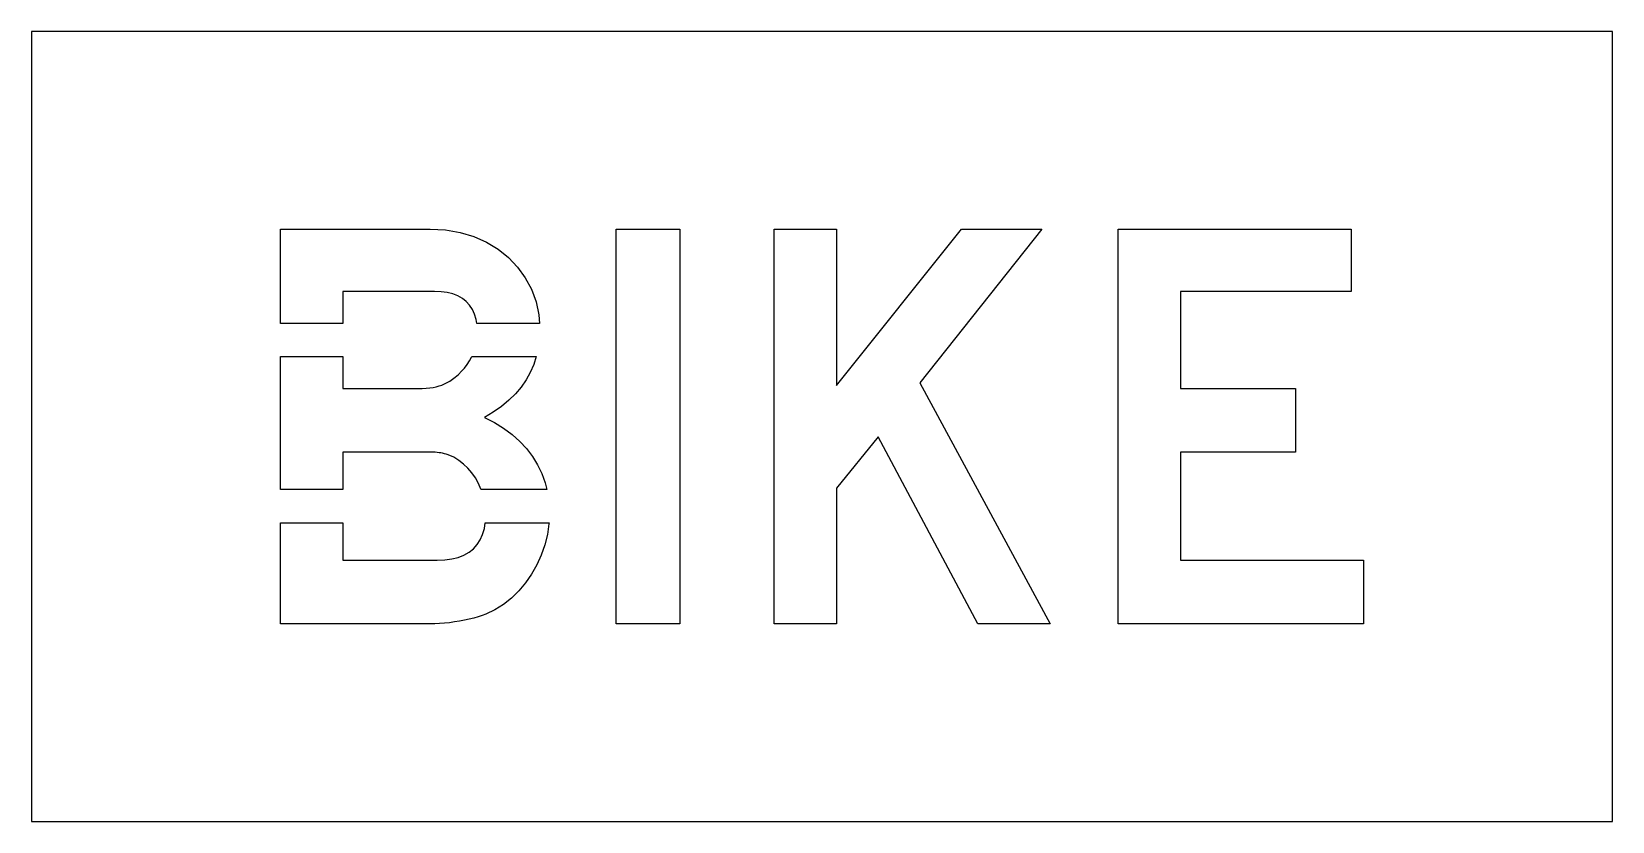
# Model space of a CAD drawing. Extents: x 0 to 24, y 0 to 12.
import ezdxf

# ---------------------------------------------------------------- set-up
doc = ezdxf.new("R2010")
doc.units = 0
doc.layers.add('CUT', color=7, linetype='Continuous')
doc.layers.add('OUTSIDE', color=1, linetype='Continuous')

msp = doc.modelspace()

# ---------------------------------------------------------------- linework, layer by layer
at = {"layer": 'CUT'}
for points in [[(6.6504, 7.842), (6.6, 7.8972), (6.54, 7.9446), (6.4722, 7.983), (6.3954, 8.0136), (6.3102, 8.0352), (6.2172, 8.0484), (6.1158, 8.0526), (4.7262, 8.0526), (4.7262, 7.5668), (3.7788, 7.5668), (3.7788, 9), (6.0522, 9), (6.2844, 8.9868), (6.5046, 8.9478), (6.7122, 8.8848), (6.9048, 8.799), (7.0812, 8.6922), (7.2396, 8.5656), (7.3776, 8.4216), (7.4952, 8.2608), (7.5888, 8.085), (7.6584, 7.896), (7.701, 7.6956), (7.7098, 7.5668), (6.7587, 7.5668), (6.7494, 7.626), (6.7254, 7.7064), (6.6924, 7.7784)], [(9.8418, 3), (8.8734, 3), (8.8734, 9), (9.8418, 9)], [(12.2208, 3), (11.2734, 3), (11.2734, 9), (12.2208, 9), (12.2208, 6.621), (14.1156, 9), (15.3366, 9), (13.4838, 6.663), (15.4626, 3), (14.3682, 3), (12.8526, 5.8422), (12.2208, 5.0634)], [(20.0316, 9), (20.0316, 8.0526), (17.442, 8.0526), (17.442, 6.579), (19.1892, 6.579), (19.1892, 5.6106), (17.442, 5.6106), (17.442, 3.9684), (20.2212, 3.9684), (20.2212, 3), (16.4946, 3), (16.4946, 9)], [(6.5568, 5.43), (6.4854, 5.4852), (6.408, 5.532), (6.3264, 5.5686), (6.2958, 5.5782), (6.267, 5.586), (6.24, 5.5926), (6.213, 5.598), (6.186, 5.6022), (6.1578, 5.6052), (6.1278, 5.6076), (6.0954, 5.6088), (6.06, 5.61), (6.0204, 5.6106), (5.976, 5.6106), (5.9262, 5.6106), (4.7262, 5.6106), (4.7262, 5.0405), (3.7788, 5.0405), (3.7788, 7.0648), (4.7262, 7.0648), (4.7262, 6.579), (5.8632, 6.579), (5.9286, 6.5796), (5.9886, 6.5826), (6.0438, 6.5874), (6.0948, 6.5946), (6.1422, 6.6042), (6.1866, 6.6156), (6.2292, 6.63), (6.27, 6.6474), (6.3102, 6.6678), (6.3498, 6.6912), (6.39, 6.7176), (6.4314, 6.7476), (6.4824, 6.7914), (6.5292, 6.8382), (6.573, 6.8886), (6.6126, 6.9414), (6.6474, 6.9972), (6.6786, 7.0554), (6.6828, 7.0648), (7.6624, 7.0648), (7.6236, 6.9432), (7.5714, 6.8226), (7.5078, 6.708), (7.4322, 6.5988), (7.3446, 6.4956), (7.245, 6.3978), (7.1334, 6.3054), (7.0098, 6.2184), (6.8736, 6.1368), (7.0254, 6.0588), (7.1664, 5.9724), (7.2948, 5.8776), (7.4106, 5.7744), (7.5144, 5.6634), (7.605, 5.5446), (7.6824, 5.4186), (7.7466, 5.2854), (7.797, 5.145), (7.823, 5.0405), (6.8245, 5.0405), (6.822, 5.0478), (6.783, 5.1354), (6.7368, 5.2182), (6.6834, 5.2956), (6.6234, 5.3664)], [(7.2858, 3.3936), (7.1634, 3.2964), (7.0332, 3.2136), (6.8946, 3.1476), (6.8388, 3.1266), (6.7782, 3.1074), (6.7128, 3.0888), (6.6438, 3.072), (6.5712, 3.0564), (6.4974, 3.042), (6.4218, 3.03), (6.3456, 3.0192), (6.27, 3.0114), (6.195, 3.0048), (6.1224, 3.0012), (6.0522, 3), (3.7788, 3), (3.7788, 4.5385), (4.7262, 4.5385), (4.7262, 3.9684), (6.1578, 3.9684), (6.2742, 3.9732), (6.3804, 3.9876), (6.477, 4.0116), (6.564, 4.0458), (6.6408, 4.089), (6.708, 4.1424), (6.7644, 4.2048), (6.8112, 4.2774), (6.8478, 4.359), (6.8736, 4.4508), (6.8871, 4.5385), (7.8555, 4.5385), (7.8546, 4.521), (7.8306, 4.3596), (7.7916, 4.2012), (7.7382, 4.047), (7.6716, 3.8988), (7.5918, 3.7578), (7.5006, 3.6258), (7.398, 3.504)]]:
    msp.add_lwpolyline(points, close=True, dxfattribs=at)
at = {"layer": 'OUTSIDE'}
msp.add_lwpolyline([(0, 0), (24, 0), (24, 12), (0, 12)], close=True, dxfattribs=at)

doc.saveas('drawing.dxf')
